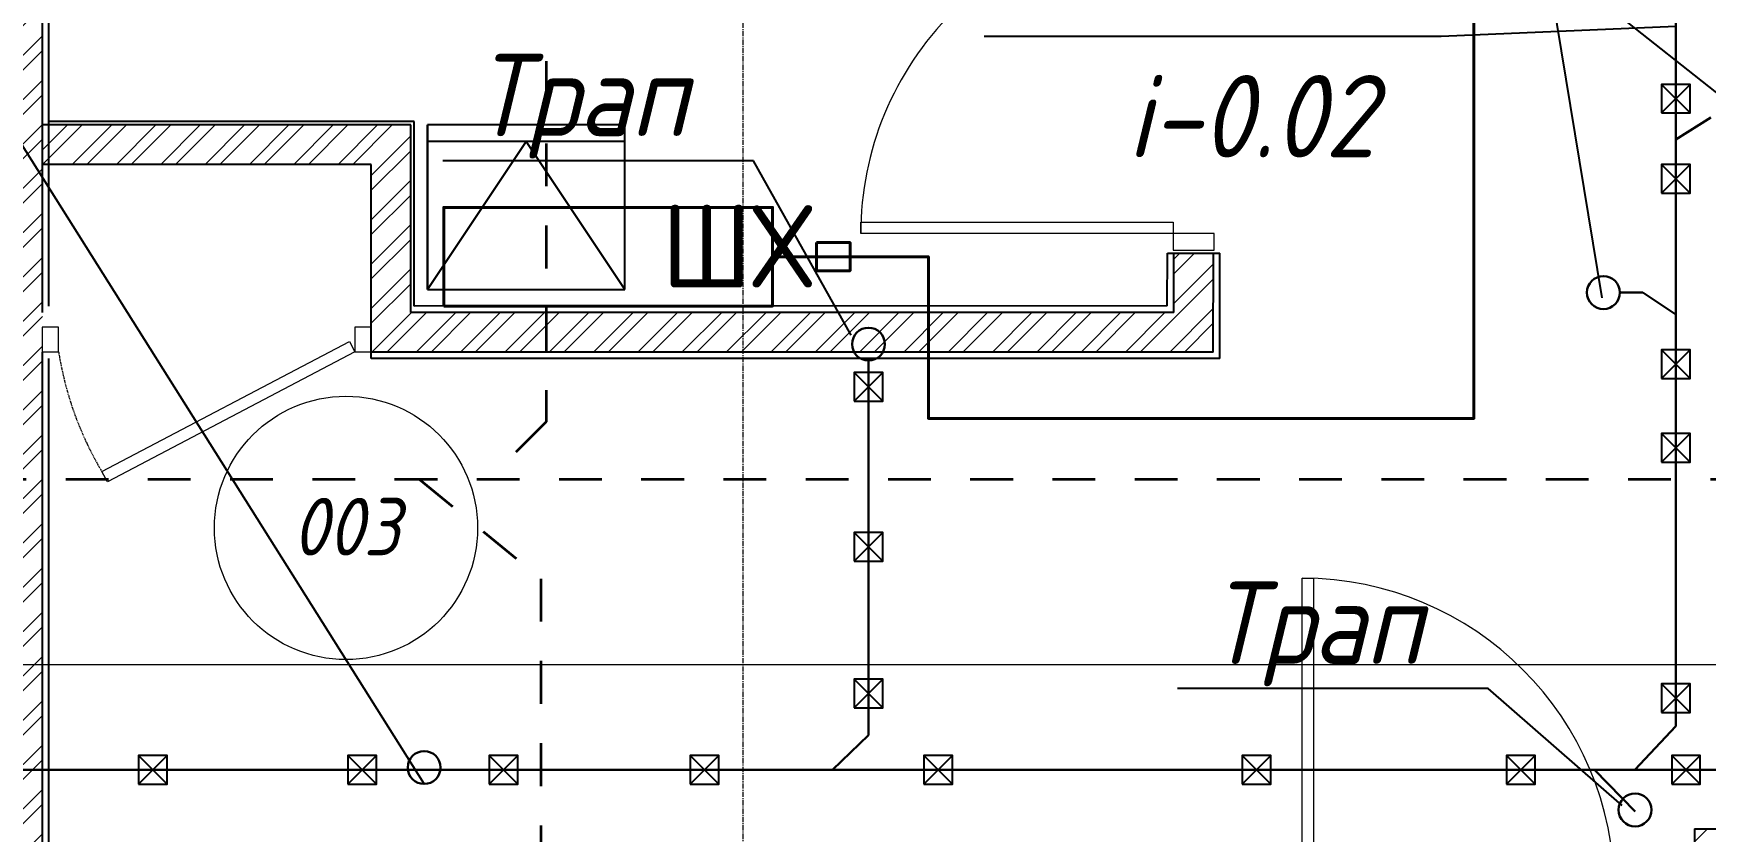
# Model space of a CAD drawing. Header units: millimetres. Extents: x -10178924 to 11692288, y -947381 to 58396.
# Drawn here: x 764879 to 769963, y -884277 to -881852 of the extents above; entities that cross this region are included whole.
import ezdxf
from ezdxf import colors
from ezdxf.entities.mleader import LeaderData, LeaderLine
from ezdxf.math import Vec2, Vec3

# ---------------------------------------------------------------- set-up
doc = ezdxf.new("R2010")
doc.units = ezdxf.units.MM
for name, pattern in [('ADSK_Штрих_ш3 п1_5', [4.5, 3, -1.5]), ('Dashed 1', [250, 130, -120]), ('HIDDEN', [9.525, 6.35, -3.175]), ('осевая', [50.8, 31.75, -6.35, 6.35, -6.35])]:
    doc.linetypes.add(name, pattern=pattern)
for name, color, linetype, lineweight in [('!К3', 30, 'Continuous', 30), ('PDF _Разрезы', 7, 'Continuous', 9), ('АР_Двери', 250, 'Continuous', 9), ('Двери', 7, 'Continuous', 9), ('Конд', 3, 'Continuous', 40), ('Основная ГКЛ', 250, 'Continuous', 9), ('Перегородки', 162, 'Continuous', 9), ('Перегородки пеноблок', 40, 'Continuous', 9), ('Размеры осевые', 153, 'Continuous', 9), ('Трасса', 6, 'Continuous', 40), ('ШТРИХОВКА', 252, 'Continuous', 15)]:
    doc.layers.add(name, color=color, linetype=linetype, lineweight=lineweight)
for name, color, linetype in [('_надписи канализация', 7, 'Continuous'), ('PDF _Марки помещений', 5, 'Continuous'), ('ВК_Выноски', 7, 'Continuous'), ('Стены внутр.1', 7, 'Continuous'), ('ТХ пищеблок новое 12.09', 252, 'Continuous')]:
    doc.layers.add(name, color=color, linetype=linetype)
doc.styles.add('GOST-2.304_Type-B', font='GOST_Common.ttf')
doc.styles.add('ISOCPEUR', font='isocpeui.ttf', dxfattribs={"width": 0.9})

# ---------------------------------------------------------------- blocks, each defined once
blk = doc.blocks.new('_None')
blk = doc.blocks.new('*U2234')
at = {"layer": 'АР_Двери'}
for points in [[(-999.4, 0), (-1049.4, 0), (-1049.4, 125), (-999.4, 125)], [(-50, 0), (0, 0), (0, 125), (-50, 125)], [(-50, -949.4), (-85, -949.4), (-85, 0), (-50, 0)]]:
    blk.add_lwpolyline(points, close=True, dxfattribs=at)
blk.add_arc((-50, 0), 949.4, 180, 270, dxfattribs=at)
at = {"layer": 'Основная ГКЛ', "linetype": 'HIDDEN', "ltscale": 5}
for p, q in [((-1059.4, 125), (-1059.4, 0)), ((10, 0), (10, 125))]:
    blk.add_line(p, q, dxfattribs=at)
blk = doc.blocks.new('*U2230')
at = {"layer": 'АР_Двери'}
for points in [[(-999.7, 0), (-1049.7, 0), (-1049.7, 125), (-999.7, 125)], [(-50, 0), (0, 0), (0, 125), (-50, 125)], [(-50, -949.7), (-85, -949.7), (-85, 0), (-50, 0)]]:
    blk.add_lwpolyline(points, close=True, dxfattribs=at)
blk.add_arc((-50, 0), 949.7, 180, 270, dxfattribs=at)
at = {"layer": 'Основная ГКЛ', "linetype": 'HIDDEN', "ltscale": 5}
for p, q in [((-1059.7, 125), (-1059.7, 0)), ((10, 0), (10, 125))]:
    blk.add_line(p, q, dxfattribs=at)
blk = doc.blocks.new('A$C5282721b')
at = {"layer": 'Перегородки', "lineweight": 20, "true_color": 0x000000, "transparency": 33554687}
h = blk.add_hatch(dxfattribs=at)
h.set_pattern_fill('ANSI32', color=18, scale=10)
h.set_pattern_definition([(45, (-4577.43, 241515.3), (-67.35192, 67.35192), []), (45, (-4532.53, 241515.3), (-67.35192, 67.35192), [])])
h.paths.add_polyline_path([(45649.391, -161.943), (45649.391, -5470.839), (45649.391, -11596.906), (45769.391, -11596.906), (45769.391, -5905.801), (45769.391, -5905.801), (45769.391, -161.943)])
at = {"layer": 'Перегородки', "true_color": 0x000000, "transparency": 33554687}
h = blk.add_hatch(dxfattribs=at)
h.set_pattern_fill('ANSI32', color=18, scale=10)
h.set_pattern_definition([(45, (-3322.13, 241076.745), (-67.35192, 67.35192), []), (45, (-3277.23, 241076.745), (-67.35192, 67.35192), [])])
h.paths.add_polyline_path([(48091.978, -4211.299), (48091.978, -4091.299), (46889.391, -4091.299), (46889.391, -3521.299), (45769.391, -3521.299), (45769.391, -3641.299), (46769.391, -3641.299), (46769.391, -4210.682)])
h.paths.add_polyline_path([(49329.363, -3911.299), (49209.391, -3911.299), (49209.391, -4091.21), (48091.978, -4091.299), (48091.978, -4211.299), (49328.934, -4211.299)])
at = {"layer": 'ШТРИХОВКА', "ltscale": 100, "true_color": 0x000000, "transparency": 33554687}
h = blk.add_hatch(dxfattribs=at)
h.set_pattern_fill('ANSI31', color=18, scale=50)
h.set_pattern_definition([(45, (-78432.53, 22970.06), (-112.2532, 112.2532), [])])
h.paths.add_polyline_path([(51172.073, -6080.061), (51172.073, -6258.074), (50792.073, -6258.074), (50792.073, -5660.061), (53709.391, -5660.061), (53709.391, -5442.061), (54269.391, -5442.061), (54269.391, -12156.906), (47519.391, -12156.906), (47519.391, -11596.906), (50792.073, -11596.906), (50792.073, -11510.474), (51172.073, -11510.474), (51172.073, -11596.906), (53709.391, -11596.906), (53709.391, -6080.061)])
at = {"layer": 'PDF _Марки помещений', "color": 18, "lineweight": 9, "true_color": 0x000000, "transparency": 33554687}
blk.add_circle((46692.408, -4745.742), 400.064, dxfattribs=at)
at = {"layer": 'PDF _Разрезы', "color": 18, "lineweight": 9, "true_color": 0x000000, "transparency": 33554687}
blk.add_lwpolyline([(-3851.775, -5161.054), (61037.167, -5161.054)], dxfattribs=at)
at = {"layer": 'АР_Двери', "color": 18, "true_color": 0x000000, "transparency": 33554687}
for points in [[(45768.815, -4210.682), (45818.815, -4210.682), (45818.815, -4135.682), (45768.815, -4135.682)], [(46719.391, -4210.682), (46769.391, -4210.682), (46769.391, -4135.682), (46719.391, -4135.682)], [(45967.436, -4605.374), (45950.502, -4574.735), (46703.125, -4179.692), (46719.391, -4210.682)]]:
    blk.add_lwpolyline(points, close=True, dxfattribs=at)
at = {"layer": 'АР_Двери', "color": 18, "linetype": 'ADSK_Штрих_ш3 п1_5', "true_color": 0x000000, "transparency": 33554687}
blk.add_arc((46824.853, -4052.615), 1018.38, 188.929197, 210.843568, dxfattribs=at)
at = {"layer": 'Перегородки', "color": 18, "lineweight": 25, "true_color": 0x000000, "transparency": 33554687}
for p, q in [((45769.391, -4091.299), (45769.391, -161.943)), ((45789.391, -4071.943), (45789.391, -161.943)), ((45769.391, -11596.906), (45769.391, -4211.299)), ((45789.391, -11596.906), (45789.391, -4231.299))]:
    blk.add_line(p, q, dxfattribs=at)
at = {"layer": 'Перегородки', "color": 18, "linetype": 'Continuous', "lineweight": 25, "true_color": 0x000000, "transparency": 33554687}
for p, q in [((46889.391, -3521.299), (45769.391, -3521.299)), ((46899.391, -3511.299), (45789.391, -3511.299)), ((46889.391, -4091.299), (46889.391, -3521.299)), ((46899.391, -4071.752), (46899.391, -3511.299)), ((46769.391, -3641.299), (45769.391, -3641.299)), ((46769.391, -4231.299), (46769.391, -3641.299)), ((49189.351, -4071.299), (49189.391, -3911.299)), ((49189.351, -4071.299), (49189.391, -3911.299)), ((49189.391, -3911.299), (49349.391, -3911.299)), ((49189.391, -3911.299), (49349.391, -3911.299)), ((49209.391, -4091.299), (49209.391, -3911.299)), ((49209.391, -4091.299), (49209.391, -3911.299)), ((49328.934, -4211.299), (49329.363, -3911.299)), ((49328.934, -4211.299), (49329.363, -3911.299)), ((49349.391, -4231.299), (49349.391, -3911.299)), ((49349.391, -4231.299), (49349.391, -3911.299)), ((49209.405, -4091.299), (46889.391, -4091.299)), ((49189.351, -4071.299), (46899.391, -4071.733)), ((49328.934, -4211.299), (46769.391, -4211.299)), ((49349.391, -4231.299), (46769.391, -4231.299))]:
    blk.add_line(p, q, dxfattribs=at)
at = {"layer": 'Перегородки', "color": 18, "linetype": 'Continuous', "true_color": 0x000000, "transparency": 33554687}
for p, q in [((49189.351, -4071.299), (49189.391, -3911.299)), ((49189.391, -3911.299), (49349.391, -3911.299)), ((49209.391, -4091.299), (49209.391, -3911.299)), ((49328.934, -4211.299), (49329.363, -3911.299)), ((49349.391, -4231.299), (49349.391, -3911.299))]:
    blk.add_line(p, q, dxfattribs=at)
at = {"layer": 'Перегородки пеноблок', "color": 18, "true_color": 0x000000, "transparency": 33554687}
blk.add_line((46769.391, -4211.299), (46769.391, -4081.299), dxfattribs=at)
at = {"layer": 'Размеры осевые', "color": 251, "linetype": 'осевая', "ltscale": 0.5, "transparency": 33554687}
blk.add_line((47900, -19000), (47900, 1500), dxfattribs=at)
at = {"layer": 'Стены внутр.1', "color": 18, "linetype": 'Continuous', "true_color": 0x000000, "transparency": 33554687, "flags": 128}
for points in [[(50792.073, -5660.061), (50792.073, -6258.074)], [(50792.073, -5660.061), (51172.073, -5660.061)]]:
    blk.add_lwpolyline(points, dxfattribs=at)
at = {"layer": 'ТХ пищеблок новое 12.09', "transparency": 33554687}
for p, q in [((46939.769, -4021.179), (46939.769, -3521.179)), ((47539.769, -3521.179), (46939.769, -3521.179)), ((46939.769, -3521.179), (46939.769, -4021.179)), ((47539.769, -4021.179), (47539.769, -3521.179)), ((47539.769, -3571.179), (46939.769, -3571.179)), ((46939.769, -4021.179), (47239.769, -3571.179)), ((47239.769, -3571.179), (46939.769, -4021.179)), ((47539.769, -4021.179), (47239.769, -3571.179)), ((47239.769, -3571.179), (47539.769, -4021.179)), ((46939.769, -4021.179), (47539.769, -4021.179))]:
    blk.add_line(p, q, dxfattribs=at)
at = {"layer": 'Двери', "color": 18, "linetype": 'Continuous', "ltscale": 2, "true_color": 0x000000, "transparency": 33554687}
for name, p, rotation in [('*U2230', (49206.891, -3901.299), 270), ('*U2234', (49549.073, -5847.958), 180.0000000014479)]:
    blk.add_blockref(name, p, dxfattribs=dict(at, rotation=rotation))
at = {"layer": 'PDF _Марки помещений', "color": 18, "lineweight": 9, "true_color": 0x000000, "transparency": 33554687, "insert": (46529.435, -4829.457), "char_height": 175, "attachment_point": 7, "style": 'ISOCPEUR'}
blk.add_mtext('003', dxfattribs=at)
at = {"layer": 'ТХ пищеблок новое 12.09', "transparency": 33554687, "style": 'GOST-2.304_Type-B'}
blk.add_text('ШХ', height=250, dxfattribs=at).set_placement((47651.171, -4015.111))

msp = doc.modelspace()

# ---------------------------------------------------------------- linework, layer by layer
at = {"layer": '!К3', "ltscale": 100}
for p, q in [((769872.4, -883956.7), (769872.4, -880099.7)), ((769978.6, -882107.2, -840), (769872.4, -882174.2)), ((769702.1, -882639.5), (769772.2, -882639.5)), ((769772.2, -882639.5), (769872.4, -882706.1)), ((767417.9, -882840.1), (767417.9, -883984.5)), ((767417.9, -883984.5), (767308.8, -884089.4)), ((769872.4, -883956.7), (769748, -884089.4)), ((763186.7, -884089.4), (771301.7, -884089.4)), ((769748.2, -884216.7), (769624.8, -884089.4))]:
    msp.add_line(p, q, dxfattribs=at)
at = {"layer": '!К3', "linetype": 'Dashed 1', "lineweight": 35}
msp.add_line((771607.2, -883207.1), (759152, -883207.1), dxfattribs=at)
for points in [[(766437.9, -880686.1), (766437.9, -883032.3), (766264.6, -883206)], [(766053, -883207.1), (766421.7, -883508.9), (766421.7, -888900.1)]]:
    msp.add_lwpolyline(points, dxfattribs=at)
at = {"layer": '!К3', "ltscale": 100}
for centre in [(769652.1, -882639.5), (767417.9, -882796.2), (766067, -884082.7), (769748.2, -884211.6)]:
    msp.add_circle(centre, 50, dxfattribs=at)
for p, q in [((769828.8, -882006.8), (769915.9, -882093.8)), ((769915.9, -882006.8), (769828.8, -882093.8)), ((769828.8, -882250.4), (769915.9, -882337.4)), ((769915.9, -882250.4), (769828.8, -882337.4)), ((769828.8, -882813.6), (769915.9, -882900.6)), ((769915.9, -882813.6), (769828.8, -882900.6)), ((767374.4, -882882.7), (767461.5, -882969.7)), ((767461.5, -882882.7), (767374.4, -882969.7)), ((769828.8, -883067.3), (769915.9, -883154.3)), ((769915.9, -883067.3), (769828.8, -883154.3)), ((767374.4, -883368.8), (767461.5, -883455.8)), ((767461.5, -883368.8), (767374.4, -883455.8)), ((767374.4, -883814.4), (767461.5, -883901.4)), ((767461.5, -883814.4), (767374.4, -883901.4)), ((769828.8, -883828.7), (769915.9, -883915.7)), ((769915.9, -883828.7), (769828.8, -883915.7)), ((765199.1, -884045.8), (765286.2, -884132.9)), ((765286.2, -884045.8), (765199.1, -884132.9)), ((765834.7, -884045.8), (765921.8, -884132.9)), ((765921.8, -884045.8), (765834.7, -884132.9)), ((766265.1, -884045.8), (766352.2, -884132.9)), ((766352.2, -884045.8), (766265.1, -884132.9)), ((766875.6, -884045.8), (766962.7, -884132.9)), ((766962.7, -884045.8), (766875.6, -884132.9)), ((767586.3, -884045.8), (767673.4, -884132.9)), ((767673.4, -884045.8), (767586.3, -884132.9)), ((768553.7, -884045.8), (768640.8, -884132.9)), ((768640.8, -884045.8), (768553.7, -884132.9)), ((769357.3, -884045.8), (769444.4, -884132.9)), ((769444.4, -884045.8), (769357.3, -884132.9)), ((769859.6, -884045.8), (769946.7, -884132.9)), ((769946.7, -884045.8), (769859.6, -884132.9))]:
    msp.add_line(p, q)
for points in [[(769828.8, -882093.8), (769915.9, -882093.8), (769915.9, -882006.8), (769828.8, -882006.8)], [(769828.8, -882337.4), (769915.9, -882337.4), (769915.9, -882250.4), (769828.8, -882250.4)], [(769828.8, -882900.6), (769915.9, -882900.6), (769915.9, -882813.6), (769828.8, -882813.6)], [(767374.4, -882969.7), (767461.5, -882969.7), (767461.5, -882882.7), (767374.4, -882882.7)], [(769828.8, -883154.3), (769915.9, -883154.3), (769915.9, -883067.3), (769828.8, -883067.3)], [(767374.4, -883455.8), (767461.5, -883455.8), (767461.5, -883368.8), (767374.4, -883368.8)], [(767374.4, -883901.4), (767461.5, -883901.4), (767461.5, -883814.4), (767374.4, -883814.4)], [(769828.8, -883915.7), (769915.9, -883915.7), (769915.9, -883828.7), (769828.8, -883828.7)], [(765199.1, -884132.9), (765286.2, -884132.9), (765286.2, -884045.8), (765199.1, -884045.8)], [(765834.7, -884132.9), (765921.8, -884132.9), (765921.8, -884045.8), (765834.7, -884045.8)], [(766265.1, -884132.9), (766352.2, -884132.9), (766352.2, -884045.8), (766265.1, -884045.8)], [(766875.6, -884132.9), (766962.7, -884132.9), (766962.7, -884045.8), (766875.6, -884045.8)], [(767586.3, -884132.9), (767673.4, -884132.9), (767673.4, -884045.8), (767586.3, -884045.8)], [(768553.7, -884132.9), (768640.8, -884132.9), (768640.8, -884045.8), (768553.7, -884045.8)], [(769357.3, -884132.9), (769444.4, -884132.9), (769444.4, -884045.8), (769357.3, -884045.8)], [(769859.6, -884132.9), (769946.7, -884132.9), (769946.7, -884045.8), (769859.6, -884045.8)]]:
    msp.add_lwpolyline(points, close=True)
at = {"layer": 'Конд', "ltscale": 50}
msp.add_lwpolyline([(766126.4, -882680.5), (767126.4, -882680.5), (767126.4, -882380.5), (766126.4, -882380.5)], close=True, dxfattribs=at)
at = {"layer": 'Трасса', "ltscale": 50}
msp.add_lwpolyline([(767126.4, -882530.5), (767600.1, -882530.5), (767600.1, -883022), (769258.5, -883022), (769258.5, -880490.3)], dxfattribs=at)
msp.add_lwpolyline([(767259.7, -882487.8), (767361.8, -882487.8), (767361.8, -882573.2), (767259.7, -882573.2)], close=True, dxfattribs=at)

# ---------------------------------------------------------------- block references
msp.add_blockref('A$C5282721b', (719137, -878608.8))

# ---------------------------------------------------------------- leaders
at = {"layer": '_надписи канализация', "lineweight": -2}
ml = msp.add_multileader_mtext('Standard', dxfattribs=at)
ml.set_content('\\A1;Приямок{\\Fisocp3|c204; }800{\\fArial|b0|i0|c204|p34;х}800х800(h)\\P{\\fArial|b0|i0|c204|p34;с\\Fisocp3|c204; }насосом дренажным {\\A0;\\H0.91667x;ГНОМ 10-10Г\\A1;\\H1.09091x; \\PN=1,1 кВт \\P (1 раб)\\Fisocp3|c204; \\fISOCPEUR|b0|i0|c204|p34;(закрыть рифленым железом)}', color=256, style='ISOCPEUR')
ml.set_leader_properties(lineweight=13)
ml.set_arrow_properties(name='NONE')
ml.build(insert=Vec2(0, 0))
ml.multileader.update_dxf_attribs({"text_left_attachment_type": 6, "text_right_attachment_type": 6, "dogleg_length": 100, "arrow_head_size": 300, "scale": 100})
ctx = ml.context
ctx.base_point, ctx.scale, ctx.char_height, ctx.arrow_head_size, ctx.landing_gap_size, ctx.plane_origin = Vec3(726724.9, -876080.2), 100, 250, 300, 0.09, Vec3(722250.4, -879799.4)
ctx.left_attachment, ctx.right_attachment, ctx.text_align_type = 6, 6, 1
notes = []
notes.append((ctx, [(0, (1, 1, 0), (726624.9, -876080.2), (1, 0), 100, [(1, [(727663, -882471)], 0, [])])]))
ctx.mtext.insert, ctx.mtext.width, ctx.mtext.alignment, ctx.mtext.flow_direction = Vec3(729650, -875755.2), 5926.326, 2, 5
at = {"layer": 'ВК_Выноски'}
ml = msp.add_multileader_mtext('Standard', dxfattribs=at)
ml.set_content('{\\W0.9;опуск в подвал %%C50}', color=7, style='ISOCPEUR')
ml.set_leader_properties(color=7, linetype='ByLayer', lineweight=-1)
ml.set_arrow_properties(name='NONE')
ml.build(insert=Vec2(0, 0))
ml.multileader.update_dxf_attribs({"text_left_attachment_type": 6, "text_right_attachment_type": 6, "dogleg_length": 0.36, "arrow_head_size": 300})
ctx = ml.context
ctx.base_point, ctx.char_height, ctx.arrow_head_size, ctx.landing_gap_size, ctx.plane_origin = Vec3(765420, -877497), 250, 300, 100, Vec3(778893.8, -907595.7)
ctx.left_attachment, ctx.right_attachment, ctx.text_align_type = 6, 6, 2
notes.append((ctx, [(1, (1, 1, 0), (766783.8, -877497), (-1, 0), 100.4, [(1, [(769648.5, -882655), (769328.1, -880709.5)], 0, [])])]))
ctx.mtext.insert, ctx.mtext.width, ctx.mtext.alignment, ctx.mtext.flow_direction = Vec3(766583.5, -877197), 1489.588, 3, 5
at = {"layer": 'ВК_Выноски', "lineweight": -2}
ml = msp.add_multileader_mtext('Standard', dxfattribs=at)
ml.set_content('Канализационная станция\\P SANICUBIC CLASSIC IP68', color=256, style='ISOCPEUR')
ml.set_leader_properties(lineweight=13)
ml.build(insert=Vec2(0, 0))
ml.multileader.update_dxf_attribs({"text_left_attachment_type": 6, "text_right_attachment_type": 6, "dogleg_length": 1, "arrow_head_size": 300, "scale": 100})
ctx = ml.context
ctx.base_point, ctx.scale, ctx.char_height, ctx.arrow_head_size, ctx.landing_gap_size, ctx.plane_origin = Vec3(753004.1, -880992.7, -0.1), 100, 250, 300, 0.09, Vec3(756446.9, -883897.6, -0.1)
ctx.left_attachment, ctx.right_attachment, ctx.text_align_type = 6, 6, 1
notes.append((ctx, [(1, (1, 1, 0), (757018.6, -880992.7, -0.1), (-1, 0), 100, [(0, [(758206.2, -882846.5, -0.1)], 0, [])])]))
ctx.mtext.insert, ctx.mtext.width, ctx.mtext.alignment, ctx.mtext.flow_direction = Vec3(754837.2, -880692.7, -0.1), 218673.814, 2, 5
at = {"layer": 'ВК_Выноски'}
ml = msp.add_multileader_mtext('Standard', dxfattribs=at)
ml.set_content('{\\W0.9;опуск в подвал %%C50}', color=7, style='ISOCPEUR')
ml.set_leader_properties(color=7, linetype='ByLayer', lineweight=-1)
ml.set_arrow_properties(name='NONE')
ml.build(insert=Vec2(0, 0))
ml.multileader.update_dxf_attribs({"text_left_attachment_type": 6, "text_right_attachment_type": 6, "dogleg_length": 0.36, "arrow_head_size": 300})
ctx = ml.context
ctx.base_point, ctx.char_height, ctx.arrow_head_size, ctx.landing_gap_size, ctx.plane_origin = Vec3(762708.9, -880965.5), 250, 300, 100, Vec3(775120.7, -911294.7)
ctx.left_attachment, ctx.right_attachment, ctx.text_align_type = 6, 6, 2
notes.append((ctx, [(1, (1, 1, 0), (764072.7, -880965.5), (-1, 0), 100.4, [(0, [(766067, -884132.7)], 0, [])])]))
ctx.mtext.insert, ctx.mtext.width, ctx.mtext.alignment, ctx.mtext.flow_direction = Vec3(763872.4, -880665.5), 1489.588, 3, 5
ml = msp.add_multileader_mtext('Standard', dxfattribs=at)
ml.set_content('{\\W0.9;Трап}', color=7, style='ISOCPEUR')
ml.set_leader_properties(color=7, linetype='ByLayer', lineweight=-1)
ml.set_arrow_properties(name='NONE')
ml.build(insert=Vec2(0, 0))
ml.multileader.update_dxf_attribs({"text_left_attachment_type": 6, "text_right_attachment_type": 6, "dogleg_length": 0.36, "arrow_head_size": 300})
ctx = ml.context
ctx.base_point, ctx.char_height, ctx.arrow_head_size, ctx.landing_gap_size, ctx.plane_origin = Vec3(768438.7, -881532.8, -840), 250, 300, 100, Vec3(781773.3, -910054, -840)
ctx.left_attachment, ctx.right_attachment, ctx.text_align_type = 6, 6, 2
notes.append((ctx, [(1, (1, 1, 0), (769365.1, -881532.8, -840), (-1, 0), 100.4, [(0, [(770073.5, -882093.4, -840)], 0, [])])]))
ctx.mtext.insert, ctx.mtext.width, ctx.mtext.alignment, ctx.mtext.flow_direction = Vec3(769164.8, -881207.8, -840), 1489.588, 3, 5
ml = msp.add_multileader_mtext('Standard', dxfattribs=at)
ml.set_content('{\\W0.9;К1 %%C100\\Pi-0.02}', color=7, style='ISOCPEUR')
ml.set_leader_properties(color=7, linetype='ByLayer', lineweight=-1)
ml.set_arrow_properties(name='NONE')
ml.build(insert=Vec2(0, 0))
ml.multileader.update_dxf_attribs({"text_left_attachment_type": 6, "text_right_attachment_type": 6, "dogleg_length": 0.36, "arrow_head_size": 300})
ctx = ml.context
ctx.base_point, ctx.char_height, ctx.arrow_head_size, ctx.landing_gap_size, ctx.plane_origin = Vec3(767741.4, -881861.8), 250, 300, 100, Vec3(778677.4, -913105.8)
ctx.left_attachment, ctx.right_attachment, ctx.text_align_type = 6, 6, 2
notes.append((ctx, [(1, (1, 1, 0), (769158.9, -881861.8), (-1, 0), 100.4, [(0, [(769872.4, -881831.1)], 0, [])])]))
ctx.mtext.insert, ctx.mtext.width, ctx.mtext.alignment, ctx.mtext.flow_direction = Vec3(768958.5, -881561.8), 1489.588, 3, 5
ml = msp.add_multileader_mtext('Standard', dxfattribs=at)
ml.set_content('{\\W0.9;Трап}', color=7, style='ISOCPEUR')
ml.set_leader_properties(color=7, linetype='ByLayer', lineweight=-1)
ml.set_arrow_properties(name='NONE')
ml.build(insert=Vec2(0, 0))
ml.multileader.update_dxf_attribs({"text_left_attachment_type": 6, "text_right_attachment_type": 6, "dogleg_length": 0.36, "arrow_head_size": 300})
ctx = ml.context
ctx.base_point, ctx.char_height, ctx.arrow_head_size, ctx.landing_gap_size, ctx.plane_origin = Vec3(766142.2, -882239.3), 250, 300, 100, Vec3(779065.1, -910729.6)
ctx.left_attachment, ctx.right_attachment, ctx.text_align_type = 6, 6, 2
notes.append((ctx, [(1, (1, 1, 0), (767068.7, -882239.3), (-1, 0), 100.4, [(0, [(767365.3, -882769)], 0, [])])]))
ctx.mtext.insert, ctx.mtext.width, ctx.mtext.alignment, ctx.mtext.flow_direction = Vec3(766868.3, -881914.3), 1489.588, 3, 5
at = {"layer": 'ВК_Выноски', "lineweight": -2}
ml = msp.add_multileader_mtext('Standard', dxfattribs=at)
ml.set_content('Насос Фекальный ^JВихрь ФН-3 MAX', color=256, style='ISOCPEUR')
ml.set_leader_properties(lineweight=13)
ml.build(insert=Vec2(0, 0))
ml.multileader.update_dxf_attribs({"text_left_attachment_type": 6, "text_right_attachment_type": 6, "dogleg_length": 1, "arrow_head_size": 300, "scale": 100})
ctx = ml.context
ctx.base_point, ctx.scale, ctx.char_height, ctx.arrow_head_size, ctx.landing_gap_size, ctx.plane_origin = Vec3(753569.9, -882245.8, -0.1), 100, 250, 300, 0.09, Vec3(759215, -881755.3, -0.1)
ctx.left_attachment, ctx.right_attachment, ctx.text_align_type = 6, 6, 1
notes.append((ctx, [(1, (1, 1, 0), (756204.4, -882245.8, -0.1), (-1, 0), 100, [(0, [(757872, -883785.5, -0.1)], 0, [])])]))
ctx.mtext.insert, ctx.mtext.width, ctx.mtext.alignment, ctx.mtext.flow_direction = Vec3(754766.9, -881920.8, -0.1), 218673.814, 2, 5
at = {"layer": 'ВК_Выноски'}
ml = msp.add_multileader_mtext('Standard', dxfattribs=at)
ml.set_content('{\\W0.9;Трап}', color=7, style='ISOCPEUR')
ml.set_leader_properties(color=7, linetype='ByLayer', lineweight=-1)
ml.set_arrow_properties(name='NONE')
ml.build(insert=Vec2(0, 0))
ml.multileader.update_dxf_attribs({"text_left_attachment_type": 6, "text_right_attachment_type": 6, "dogleg_length": 0.36, "arrow_head_size": 300})
ctx = ml.context
ctx.base_point, ctx.char_height, ctx.arrow_head_size, ctx.landing_gap_size, ctx.plane_origin = Vec3(768375.7, -883843), 250, 300, 100, Vec3(781408.7, -912158.4)
ctx.left_attachment, ctx.right_attachment, ctx.text_align_type = 6, 6, 2
notes.append((ctx, [(1, (1, 1, 0), (769302.2, -883843), (-1, 0), 100.4, [(0, [(769709, -884197.8)], 0, [])])]))
ctx.mtext.insert, ctx.mtext.width, ctx.mtext.alignment, ctx.mtext.flow_direction = Vec3(769101.8, -883518), 1489.588, 3, 5
for ctx, leaders in notes:
    for number, flags, end, landing, length, lines in leaders:
        leader = LeaderData()
        leader.index, (leader.has_last_leader_line, leader.has_dogleg_vector, leader.attachment_direction) = number, flags
        leader.last_leader_point, leader.dogleg_vector, leader.dogleg_length = Vec3(end), Vec3(landing), length
        for number, points, colour, breaks in lines:
            line = LeaderLine()
            line.index, line.vertices, line.color, line.breaks = number, Vec3.list(points), colors.encode_raw_color(colour), breaks
            leader.lines.append(line)
        ctx.leaders.append(leader)

doc.saveas('drawing.dxf')
